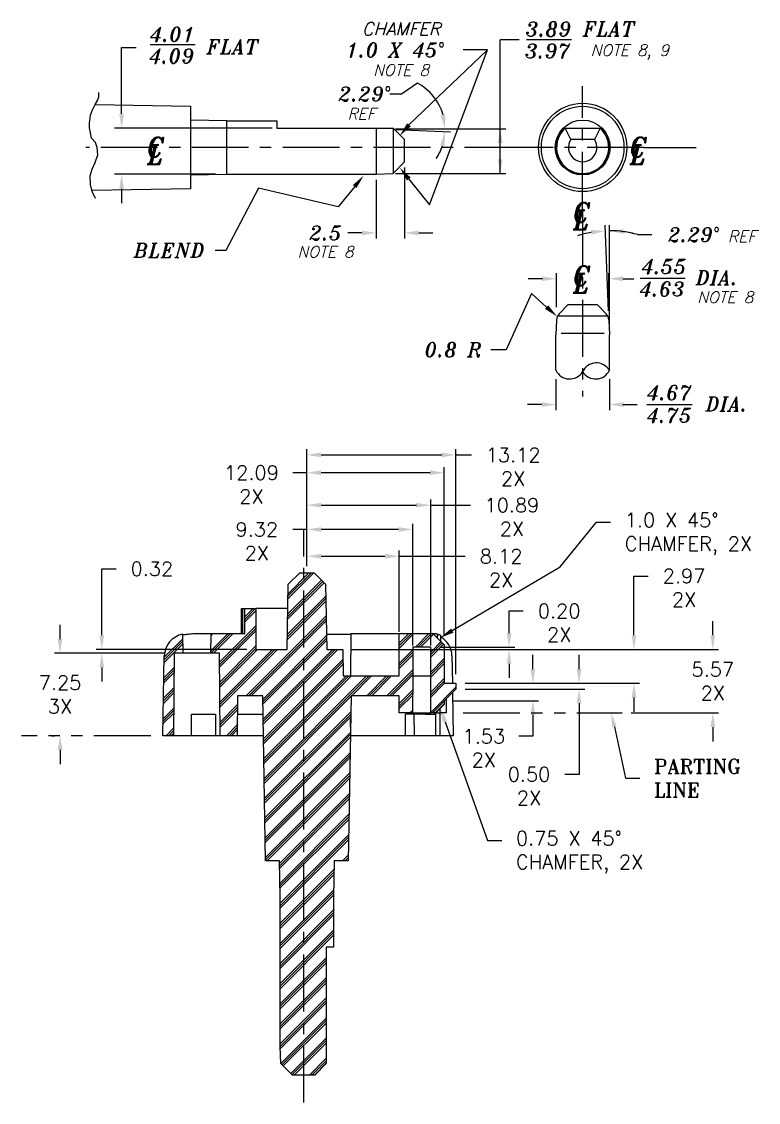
# Model space of a CAD drawing. Header units: inches. Extents: x 7 to 244, y 7 to 210.
# Drawn here: x 179.4 to 244.2, y 115.3 to 210.4 of the extents above; entities that cross this region are included whole.
import ezdxf
from ezdxf.enums import TextEntityAlignment as Align

# ---------------------------------------------------------------- set-up
doc = ezdxf.new("R2010")
doc.units = ezdxf.units.IN
doc.header["$LTSCALE"] = 4
doc.header["$MEASUREMENT"] = 0
doc.linetypes.add('CENTER', pattern=[2, 1.25, -0.25, 0.25, -0.25])
doc.linetypes.add('PHANTOM', pattern=[2.5, 1.25, -0.25, 0.25, -0.25, 0.25, -0.25])
doc.layers.get('0').update_dxf_attribs({"linetype": 'CONTINUOUS'})
doc.layers.get('DEFPOINTS').update_dxf_attribs({"linetype": 'CONTINUOUS'})
for name, color, linetype in [('AM_REFDIM', 7, 'CONTINUOUS'), ('AM_VIS', 7, 'CONTINUOUS'), ('AMV_13_HATCH', 1, 'CONTINUOUS'), ('CEN', 84, 'CENTER'), ('DIM', 2, 'CONTINUOUS'), ('OBJ', 5, 'CONTINUOUS'), ('PHANTOM', 6, 'PHANTOM')]:
    doc.layers.add(name, color=color, linetype=linetype)
doc.styles.add('ITALICT', font='italict', dxfattribs={"height": 0.133})
doc.styles.add('RFP', font='italict.shx')
doc.styles.add('ROMANS', font='ROMANS')
doc.styles.add('ROMANT', font='ROMANT')
doc.dimstyles.new('RFP-DIMS', dxfattribs={"dimscale": 0.5, "dimtxt": 2.5, "dimasz": 2.5, "dimexe": 1, "dimexo": 1.6, "dimgap": 2.5, "dimtad": 0, "dimtih": 1, "dimtoh": 1, "dimzin": 0, "dimdsep": 46, "dimtxsty": 'RFP', "dimcen": 0.8, "dimadec": 0, "dimazin": 0, "dimtfac": 1, "dimtdec": 4, "dimtofl": 0, "dimtmove": 0, "dimatfit": 3, "dimfxl": 1, "dimtolj": 1, "dimtzin": 0, "dimarcsym": 0})
doc.dimstyles.get("Standard").update_dxf_attribs({"dimscale": 0.5, "dimtxt": 2.5, "dimasz": 2.5, "dimexe": 1, "dimexo": 1.6, "dimgap": 2.5, "dimtad": 0, "dimtih": 1, "dimtoh": 1, "dimzin": 0, "dimdsep": 46, "dimtxsty": 'ROMANS', "dimcen": 0.8, "dimadec": 0, "dimazin": 0, "dimtfac": 1, "dimtdec": 4, "dimtofl": 0, "dimtmove": 0, "dimatfit": 3, "dimfxl": 1, "dimtolj": 1, "dimtzin": 0, "dimarcsym": 0})
pattern_1 = [(225, (204.4696, 147.5872), (0.883883, -0.883883), []), (225, (204.5801, 147.4767), (0.883883, -0.883883), []), (225, (204.6906, 147.3662), (0.883883, -0.883883), [])]

# ---------------------------------------------------------------- blocks, each defined once
blk = doc.blocks.new('*D7')
at = {"color": 0, "linetype": 'ByBlock'}
for p, q in [((233.249, 156.41), (233.249, 161.625)), ((233.249, 161.625), (234.499, 161.625)), ((208.422, 155.16), (233.749, 155.16)), ((218.387, 152.19), (233.749, 152.19)), ((233.249, 150.94), (233.249, 149.69))]:
    blk.add_line(p, q, dxfattribs=at)
for points in [[(233.041, 156.41), (233.458, 156.41), (233.249, 155.16)], [(233.041, 150.94), (233.458, 150.94), (233.249, 152.19)]]:
    blk.add_solid(points, dxfattribs=at)
at = {"layer": 'DEFPOINTS', "color": 0, "linetype": 'ByBlock'}
for p in [(207.622, 155.16), (233.249, 155.16), (217.587, 152.19)]:
    blk.add_point(p, dxfattribs=at)
at = {"color": 0, "linetype": 'ByBlock', "insert": (237.654, 161.625), "char_height": 1.25, "attachment_point": 5, "style": 'ROMANS'}
blk.add_mtext('\\A1;\\P2.97\\P2X', dxfattribs=at)
blk = doc.blocks.new('*D8')
at = {"color": 0, "linetype": 'ByBlock'}
for p, q in [((204.47, 163.665), (204.47, 168.353)), ((215.361, 155.515), (215.361, 168.353)), ((205.72, 167.853), (214.111, 167.853)), ((215.361, 167.853), (218.88, 167.853))]:
    blk.add_line(p, q, dxfattribs=at)
for points in [[(205.72, 168.062), (205.72, 167.645), (204.47, 167.853)], [(214.111, 168.062), (214.111, 167.645), (215.361, 167.853)]]:
    blk.add_solid(points, dxfattribs=at)
at = {"layer": 'DEFPOINTS', "color": 0, "linetype": 'ByBlock'}
for p in [(215.361, 167.853), (204.47, 162.865), (215.361, 154.715)]:
    blk.add_point(p, dxfattribs=at)
at = {"color": 0, "linetype": 'ByBlock', "insert": (222.511, 167.853), "char_height": 1.25, "attachment_point": 5, "style": 'ROMANS'}
blk.add_mtext('\\A1;\\P10.89\\P2X', dxfattribs=at)
blk = doc.blocks.new('*D9')
at = {"color": 0, "linetype": 'ByBlock'}
for p, q in [((204.47, 165.586), (204.47, 171.204)), ((216.561, 156.363), (216.561, 171.204)), ((204.47, 170.704), (203.22, 170.704)), ((215.311, 170.704), (205.72, 170.704))]:
    blk.add_line(p, q, dxfattribs=at)
for points in [[(205.72, 170.912), (205.72, 170.496), (204.47, 170.704)], [(215.311, 170.912), (215.311, 170.496), (216.561, 170.704)]]:
    blk.add_solid(points, dxfattribs=at)
at = {"layer": 'DEFPOINTS', "color": 0, "linetype": 'ByBlock'}
for p in [(216.561, 170.704), (204.47, 164.786), (216.561, 155.563)]:
    blk.add_point(p, dxfattribs=at)
at = {"color": 0, "linetype": 'ByBlock', "insert": (199.589, 170.704), "char_height": 1.25, "attachment_point": 5, "style": 'ROMANS'}
blk.add_mtext('\\A1;\\P12.09\\P2X', dxfattribs=at)
blk = doc.blocks.new('*D10')
at = {"color": 0, "linetype": 'ByBlock'}
for p, q in [((204.47, 165.715), (203.22, 165.715)), ((204.47, 164.224), (204.47, 166.215)), ((212.54, 165.715), (205.72, 165.715)), ((213.79, 155.515), (213.79, 166.215))]:
    blk.add_line(p, q, dxfattribs=at)
for points in [[(205.72, 165.923), (205.72, 165.507), (204.47, 165.715)], [(212.54, 165.923), (212.54, 165.507), (213.79, 165.715)]]:
    blk.add_solid(points, dxfattribs=at)
at = {"layer": 'DEFPOINTS', "color": 0, "linetype": 'ByBlock'}
for p in [(213.79, 165.715), (204.47, 163.424), (213.79, 154.715)]:
    blk.add_point(p, dxfattribs=at)
at = {"color": 0, "linetype": 'ByBlock', "insert": (200.065, 165.715), "char_height": 1.25, "attachment_point": 5, "style": 'ROMANS'}
blk.add_mtext('\\A1;\\P9.32\\P2X', dxfattribs=at)
blk = doc.blocks.new('*D11')
at = {"color": 0, "linetype": 'ByBlock'}
for p, q in [((204.47, 167.189), (204.47, 172.772)), ((205.72, 172.272), (216.337, 172.272)), ((217.587, 152.99), (217.587, 172.772)), ((217.587, 172.272), (218.956, 172.272))]:
    blk.add_line(p, q, dxfattribs=at)
for points in [[(205.72, 172.48), (205.72, 172.064), (204.47, 172.272)], [(216.337, 172.48), (216.337, 172.064), (217.587, 172.272)]]:
    blk.add_solid(points, dxfattribs=at)
at = {"layer": 'DEFPOINTS', "color": 0, "linetype": 'ByBlock'}
for p in [(217.587, 172.272), (204.47, 166.389), (217.587, 152.19)]:
    blk.add_point(p, dxfattribs=at)
at = {"color": 0, "linetype": 'ByBlock', "insert": (222.617, 172.272), "char_height": 1.25, "attachment_point": 5, "style": 'ROMANS'}
blk.add_mtext('\\A1;\\P13.12\\P2X', dxfattribs=at)
blk = doc.blocks.new('*D12')
at = {"color": 0, "linetype": 'ByBlock'}
for p, q in [((204.47, 162.502), (204.47, 163.863)), ((212.59, 156.715), (212.59, 163.863)), ((205.72, 163.363), (211.34, 163.363)), ((212.59, 163.363), (218.406, 163.363))]:
    blk.add_line(p, q, dxfattribs=at)
for points in [[(205.72, 163.571), (205.72, 163.155), (204.47, 163.363)], [(211.34, 163.571), (211.34, 163.155), (212.59, 163.363)]]:
    blk.add_solid(points, dxfattribs=at)
at = {"layer": 'DEFPOINTS', "color": 0, "linetype": 'ByBlock'}
for p in [(212.59, 163.363), (204.47, 161.702), (212.59, 155.915)]:
    blk.add_point(p, dxfattribs=at)
at = {"color": 0, "linetype": 'ByBlock', "insert": (221.561, 163.363), "char_height": 1.25, "attachment_point": 5, "style": 'ROMANS'}
blk.add_mtext('\\A1;\\P8.12\\P2X', dxfattribs=at)
blk = doc.blocks.new('*D13')
at = {"color": 0, "linetype": 'ByBlock'}
for p, q in [((222.263, 156.613), (222.263, 158.551)), ((222.263, 158.551), (223.513, 158.551)), ((208.422, 155.16), (222.763, 155.16)), ((216.161, 155.363), (222.763, 155.363)), ((222.263, 153.91), (222.263, 152.66))]:
    blk.add_line(p, q, dxfattribs=at)
for points in [[(222.054, 156.613), (222.471, 156.613), (222.263, 155.363)], [(222.054, 153.91), (222.471, 153.91), (222.263, 155.16)]]:
    blk.add_solid(points, dxfattribs=at)
at = {"layer": 'DEFPOINTS', "color": 0, "linetype": 'ByBlock'}
for p in [(207.622, 155.16), (215.361, 155.363), (222.263, 155.363)]:
    blk.add_point(p, dxfattribs=at)
at = {"color": 0, "linetype": 'ByBlock', "insert": (226.668, 158.551), "char_height": 1.25, "attachment_point": 5, "style": 'ROMANS'}
blk.add_mtext('\\A1;\\P0.20\\P2X', dxfattribs=at)
blk = doc.blocks.new('*D14')
at = {"color": 0, "linetype": 'ByBlock'}
for p, q in [((228.419, 153.44), (228.419, 154.69)), ((218.387, 152.19), (228.919, 152.19)), ((218.387, 151.69), (228.919, 151.69)), ((228.419, 150.44), (228.419, 144.185)), ((228.419, 144.185), (227.169, 144.185))]:
    blk.add_line(p, q, dxfattribs=at)
for points in [[(228.21, 153.44), (228.627, 153.44), (228.419, 152.19)], [(228.21, 150.44), (228.627, 150.44), (228.419, 151.69)]]:
    blk.add_solid(points, dxfattribs=at)
at = {"layer": 'DEFPOINTS', "color": 0, "linetype": 'ByBlock'}
for p in [(217.587, 152.19), (217.587, 151.69), (228.419, 151.69)]:
    blk.add_point(p, dxfattribs=at)
at = {"color": 0, "linetype": 'ByBlock', "insert": (224.014, 144.185), "char_height": 1.25, "attachment_point": 5, "style": 'ROMANS'}
blk.add_mtext('\\A1;\\P0.50\\P2X', dxfattribs=at)
blk = doc.blocks.new('*D15')
at = {"color": 0, "linetype": 'ByBlock'}
for p, q in [((224.354, 153.44), (224.354, 154.69)), ((218.387, 152.19), (224.854, 152.19)), ((217.361, 150.664), (224.854, 150.664)), ((224.354, 149.414), (224.354, 147.536)), ((224.354, 147.536), (223.104, 147.536))]:
    blk.add_line(p, q, dxfattribs=at)
for points in [[(224.146, 153.44), (224.563, 153.44), (224.354, 152.19)], [(224.146, 149.414), (224.563, 149.414), (224.354, 150.664)]]:
    blk.add_solid(points, dxfattribs=at)
at = {"layer": 'DEFPOINTS', "color": 0, "linetype": 'ByBlock'}
for p in [(217.587, 152.19), (216.561, 150.664), (224.354, 150.664)]:
    blk.add_point(p, dxfattribs=at)
at = {"color": 0, "linetype": 'ByBlock', "insert": (220.039, 147.536), "char_height": 1.25, "attachment_point": 5, "style": 'ROMANS'}
blk.add_mtext('\\A1;\\P1.53\\P2X', dxfattribs=at)
blk = doc.blocks.new('*D54')
at = {"layer": 'AM_REFDIM', "color": 0, "lineweight": -2}
for p, q in [((186.428, 156.41), (186.428, 162.256)), ((186.428, 162.256), (187.678, 162.256)), ((199.181, 155.16), (185.928, 155.16)), ((192.001, 154.837), (185.928, 154.837)), ((186.428, 153.587), (186.428, 152.337))]:
    blk.add_line(p, q, dxfattribs=at)
at = {"layer": 'AM_REFDIM', "color": 0}
for points in [[(186.219, 156.41), (186.636, 156.41), (186.428, 155.16)], [(186.219, 153.587), (186.636, 153.587), (186.428, 154.837)]]:
    blk.add_solid(points, dxfattribs=at)
at = {"layer": 'DEFPOINTS', "color": 0}
for p in [(199.981, 155.16), (186.428, 154.837), (192.801, 154.837)]:
    blk.add_point(p, dxfattribs=at)
at = {"layer": 'AM_REFDIM', "color": 0, "insert": (190.832, 162.256), "char_height": 1.25, "attachment_point": 5, "style": 'ROMANS'}
blk.add_mtext('\\A1;0.32', dxfattribs=at)
blk = doc.blocks.new('*D66')
at = {"layer": 'DEFPOINTS', "color": 0}
for p in [(207.622, 155.16), (232.215, 149.587), (240.186, 149.587)]:
    blk.add_point(p, dxfattribs=at)
at = {"layer": 'DIM', "color": 0, "lineweight": -2}
for p, q in [((240.186, 156.41), (240.186, 157.66)), ((208.422, 155.16), (240.686, 155.16)), ((233.015, 149.587), (240.686, 149.587)), ((240.186, 148.337), (240.186, 147.087))]:
    blk.add_line(p, q, dxfattribs=at)
at = {"layer": 'DIM', "color": 0}
for points in [[(239.978, 156.41), (240.394, 156.41), (240.186, 155.16)], [(239.978, 148.337), (240.394, 148.337), (240.186, 149.587)]]:
    blk.add_solid(points, dxfattribs=at)
at = {"layer": 'DIM', "color": 0, "insert": (240.186, 152.373), "char_height": 1.25, "attachment_point": 5, "style": 'ROMANS'}
blk.add_mtext('\\A1;5.57\\P2X', dxfattribs=at)
blk = doc.blocks.new('*D67')
at = {"layer": 'DEFPOINTS', "color": 0}
for p in [(192.801, 154.837), (182.752, 147.587), (182.836, 147.587)]:
    blk.add_point(p, dxfattribs=at)
at = {"layer": 'DIM', "color": 0, "lineweight": -2}
for p, q in [((182.752, 156.087), (182.752, 157.337)), ((192.001, 154.837), (182.252, 154.837)), ((182.036, 147.587), (182.252, 147.587)), ((182.752, 146.337), (182.752, 145.087))]:
    blk.add_line(p, q, dxfattribs=at)
at = {"layer": 'DIM', "color": 0}
for points in [[(182.544, 156.087), (182.96, 156.087), (182.752, 154.837)], [(182.544, 146.337), (182.96, 146.337), (182.752, 147.587)]]:
    blk.add_solid(points, dxfattribs=at)
at = {"layer": 'DIM', "color": 0, "insert": (182.752, 151.212), "char_height": 1.25, "attachment_point": 5, "style": 'ROMANS'}
blk.add_mtext('\\A1;7.25\\P3X', dxfattribs=at)
blk = doc.blocks.new('*D68')
at = {"layer": 'DEFPOINTS', "color": 0}
for p in [(230.845, 191.979), (231.036, 184.138), (231.089, 182.83), (231.089, 182.83), (231.089, 179.721)]:
    blk.add_point(p, dxfattribs=at)
at = {"layer": 'DIM', "color": 0, "lineweight": -2}
for p, q in [((231.005, 184.937), (230.703, 192.474)), ((231.089, 183.63), (231.089, 192.482)), ((233.565, 191.641), (234.815, 191.641))]:
    blk.add_line(p, q, dxfattribs=at)
for start, end in [(74.29998, 90), (100.12157, 107.95313), (74.33687, 82.16843)]:
    blk.add_arc((231.089, 182.83), 9.152, start, end, dxfattribs=at)
at = {"layer": 'DIM', "color": 0}
for points in [[(229.458, 192.047), (229.503, 191.632), (230.723, 191.975)], [(232.322, 191.689), (232.35, 192.104), (231.089, 191.982)]]:
    blk.add_solid(points, dxfattribs=at)
at = {"layer": 'DIM', "color": 0, "insert": (238.536, 191.641), "char_height": 1.25, "attachment_point": 5, "style": 'RFP'}
blk.add_mtext('\\A1;2.29°', dxfattribs=at)
blk = doc.blocks.new('CLL')
at = {"layer": 'DIM', "style": 'ITALICT'}
for s, p in [('L', (-0.0022, -0.0482)), ('C', (-0.0022, 0.0027))]:
    blk.add_text(s, height=0.133, dxfattribs=at).set_placement(p, align=Align.MIDDLE)

msp = doc.modelspace()

# ---------------------------------------------------------------- hatches: boundary and pattern name
at = {"layer": 'AMV_13_HATCH'}
h = msp.add_hatch(dxfattribs=at)
h.set_pattern_fill('PLAST', color=256, scale=5, angle=225, style=0)
h.set_pattern_definition(pattern_1)
h.paths.add_polyline_path([(202.725, 155.16), (199.981, 155.16), (199.981, 151.087), (200.587, 151.087), (200.841, 136.587), (202.059, 136.587), (202.115, 133.39), (202.115, 120.255), (202.175, 118.754), (203.215, 117.755), (205.165, 117.755), (206.165, 118.755), (206.165, 129.005), (206.825, 129.005), (206.825, 133.39), (206.88, 136.587), (208.099, 136.587), (208.352, 151.087), (212.59, 151.087), (212.603, 149.587), (213.777, 149.587), (213.806, 152.837), (213.79, 152.837), (213.79, 155.363), (215.361, 155.363), (215.361, 149.587), (215.811, 149.587), (216.561, 150.337), (216.561, 150.664), (217.587, 151.69), (217.587, 152.19), (216.561, 152.19), (216.561, 155.563), (215.561, 156.563), (212.59, 156.563), (212.59, 152.837), (207.663, 152.837), (207.622, 155.16), (206.215, 155.16), (206.114, 160.91), (205.097, 161.91), (203.842, 161.91), (202.825, 160.91)], flags=0)
h = msp.add_hatch(dxfattribs=at)
h.set_pattern_fill('PLAST', color=256, scale=5, angle=225, style=0)
h.set_pattern_definition(pattern_1)
h.paths.add_polyline_path([(199.981, 158.76), (199.008, 158.76), (199.008, 156.563), (196.038, 156.563), (196.023, 154.837), (196.774, 154.837), (196.838, 147.587), (198.338, 147.587), (198.368, 151.087), (199.981, 151.087)], flags=0)
h = msp.add_hatch(dxfattribs=at)
h.set_pattern_fill('PLAST', color=256, scale=5, angle=225, style=0)
h.set_pattern_definition(pattern_1)
h.paths.add_polyline_path([(193.538, 156.508), (193.464, 156.49), (193.39, 156.469), (193.319, 156.446), (193.25, 156.422), (193.184, 156.396), (193.117, 156.367), (193.05, 156.336), (192.983, 156.301), (192.916, 156.264), (192.85, 156.223), (192.786, 156.181), (192.723, 156.136), (192.663, 156.09), (192.605, 156.042), (192.551, 155.993), (192.499, 155.944), (192.449, 155.892), (192.399, 155.836), (192.35, 155.778), (192.303, 155.718), (192.258, 155.655), (192.216, 155.591), (192.176, 155.525), (192.14, 155.459), (192.106, 155.393), (192.076, 155.327), (192.049, 155.261), (192.023, 155.192), (192, 155.12), (191.979, 155.047), (191.961, 154.972), (191.946, 154.896), (191.934, 154.821), (191.926, 154.745), (191.92, 154.671), (191.917, 154.598), (191.914, 154.404), (191.91, 154.21), (191.906, 154.016), (191.903, 153.822), (191.899, 153.628), (191.896, 153.434), (191.892, 153.24), (191.889, 153.046), (191.885, 152.852), (191.882, 152.657), (191.878, 152.463), (191.874, 152.269), (191.871, 152.074), (191.867, 151.88), (191.864, 151.685), (191.86, 151.491), (191.857, 151.296), (191.853, 151.101), (191.849, 150.907), (191.846, 150.712), (191.842, 150.517), (191.839, 150.322), (191.835, 150.127), (191.832, 149.932), (191.828, 149.737), (191.824, 149.542), (191.821, 149.346), (191.817, 149.151), (191.814, 148.956), (191.81, 148.761), (191.807, 148.565), (191.803, 148.37), (191.799, 148.174), (191.796, 147.979), (191.792, 147.783), (191.789, 147.587), (192.738, 147.587), (192.801, 154.837), (193.553, 154.837)], flags=0)

# ---------------------------------------------------------------- linework, layer by layer
at = {"layer": 'AM_VIS'}
for p, q in [((202.825, 160.91), (203.842, 161.91)), ((203.842, 161.91), (205.097, 161.91)), ((205.097, 161.91), (206.114, 160.91)), ((202.725, 155.16), (202.825, 160.91)), ((206.114, 160.91), (206.215, 155.16)), ((198.718, 158.76), (198.824, 158.76)), ((198.718, 156.563), (198.718, 158.76)), ((198.824, 158.76), (199.008, 158.76)), ((198.824, 156.563), (198.824, 158.76)), ((199.008, 158.76), (199.981, 158.76)), ((199.008, 156.563), (199.008, 158.76)), ((199.981, 158.76), (199.981, 155.16)), ((202.787, 158.76), (199.981, 158.76)), ((193.538, 156.508), (193.553, 154.837)), ((194.599, 156.563), (196.038, 156.563)), ((196.023, 154.837), (196.038, 156.563)), ((196.038, 156.563), (199.008, 156.563)), ((206.191, 156.508), (208.329, 156.508)), ((208.33, 156.563), (208.297, 152.837)), ((208.33, 156.563), (212.59, 156.563)), ((212.59, 156.563), (215.561, 156.563)), ((212.59, 152.837), (212.59, 156.563)), ((215.561, 156.563), (216.561, 155.563)), ((215.962, 156.162), (215.967, 156.508)), ((215.967, 156.508), (215.98, 156.508)), ((215.973, 156.151), (215.98, 156.508)), ((216.237, 156.429), (216.232, 155.892)), ((199.981, 155.16), (202.725, 155.16)), ((206.215, 155.16), (207.622, 155.16)), ((207.622, 155.16), (207.663, 152.837)), ((213.79, 155.363), (213.79, 152.837)), ((215.361, 155.363), (213.79, 155.363)), ((215.361, 149.587), (215.361, 155.363)), ((216.561, 155.563), (216.561, 152.19)), ((191.789, 147.587), (191.917, 154.598)), ((192.801, 154.837), (192.738, 147.587)), ((193.553, 154.837), (192.801, 154.837)), ((196.023, 154.837), (193.553, 154.837)), ((196.774, 154.837), (196.023, 154.837)), ((196.838, 147.587), (196.774, 154.837)), ((217.236, 154.598), (217.274, 152.19)), ((207.663, 152.837), (212.59, 152.837)), ((213.806, 152.837), (213.777, 149.587)), ((213.79, 152.837), (213.806, 152.837)), ((213.806, 152.837), (215.361, 152.837)), ((216.561, 152.19), (217.587, 152.19)), ((217.587, 152.19), (217.587, 151.69)), ((198.368, 151.087), (198.338, 147.587)), ((199.981, 151.087), (198.368, 151.087)), ((200.587, 151.087), (199.981, 151.087)), ((200.841, 136.587), (200.587, 151.087)), ((208.352, 151.087), (208.099, 136.587)), ((212.59, 151.087), (208.352, 151.087)), ((212.603, 149.587), (212.59, 151.087)), ((217.587, 151.69), (216.561, 150.664)), ((217.286, 151.39), (217.346, 147.587)), ((216.561, 150.337), (215.811, 149.587)), ((216.561, 150.664), (216.561, 150.337)), ((216.739, 150.842), (216.739, 149.587)), ((194.311, 147.587), (194.327, 149.487)), ((194.327, 149.487), (196.417, 149.487)), ((196.417, 149.487), (196.427, 147.587)), ((198.354, 149.487), (200.615, 149.487)), ((213.777, 149.587), (212.603, 149.587)), ((213.152, 147.587), (213.159, 149.487)), ((214.881, 149.487), (213.159, 149.487)), ((213.777, 149.587), (215.361, 149.587)), ((213.886, 149.487), (213.904, 147.587)), ((214.88, 149.587), (214.881, 149.487)), ((214.881, 149.487), (215.761, 149.487)), ((215.811, 149.587), (215.361, 149.587)), ((215.761, 149.487), (215.759, 149.587)), ((215.775, 149.487), (215.761, 149.487)), ((215.775, 149.487), (215.791, 147.587)), ((215.811, 149.587), (216.177, 149.587)), ((216.177, 149.587), (216.16, 147.587)), ((216.18, 149.957), (216.177, 149.587)), ((216.739, 149.587), (216.177, 149.587)), ((208.33, 147.587), (208.317, 149.08)), ((192.738, 147.587), (191.789, 147.587)), ((194.311, 147.587), (192.738, 147.587)), ((196.427, 147.587), (194.311, 147.587)), ((196.838, 147.587), (196.427, 147.587)), ((198.338, 147.587), (196.838, 147.587)), ((200.649, 147.587), (198.338, 147.587)), ((208.33, 147.587), (208.291, 147.587)), ((213.152, 147.587), (208.33, 147.587)), ((213.904, 147.587), (213.152, 147.587)), ((215.791, 147.587), (213.904, 147.587)), ((216.16, 147.587), (215.791, 147.587)), ((217.346, 147.587), (216.16, 147.587)), ((202.059, 136.587), (200.841, 136.587)), ((202.115, 133.39), (202.059, 136.587)), ((206.88, 136.587), (206.825, 133.39)), ((208.099, 136.587), (206.88, 136.587)), ((202.115, 120.255), (202.115, 133.39)), ((206.825, 133.39), (206.825, 129.005)), ((206.165, 129.005), (206.165, 118.755)), ((206.825, 129.005), (206.165, 129.005)), ((202.175, 118.754), (202.115, 120.255)), ((203.215, 117.755), (202.175, 118.754)), ((206.165, 118.755), (205.165, 117.755)), ((205.165, 117.755), (203.215, 117.755))]:
    msp.add_line(p, q, dxfattribs=at)
for centre, radius, start, end in [((193.939, 154.525), 2.023, 101.4221, 177.93289), ((215.494, 154.49), 2.073, 76.80166, 88.11655), ((215.255, 154.556), 1.981, 1.20227, 60.33633)]:
    msp.add_arc(centre, radius, start, end, dxfattribs=at)
msp.add_open_spline([(193.538, 156.508), (193.538, 156.502), (193.544, 156.497), (193.582, 156.485), (193.638, 156.483), (193.806, 156.495), (193.917, 156.509), (194.125, 156.533), (194.208, 156.542), (194.394, 156.557), (194.495, 156.563), (194.599, 156.563)], degree=3, knots=[8.214517, 8.214517, 8.214517, 8.214517, 8.422929, 8.422929, 8.898464, 8.898464, 9.385438, 9.385438, 9.675142, 9.675142, 9.991078, 9.991078, 9.991078, 9.991078], dxfattribs=at)
msp.add_open_spline([(215.98, 156.508), (216.069, 156.487), (216.156, 156.46), (216.237, 156.429)], degree=3, dxfattribs=at)
at = {"layer": 'CEN'}
for p, q in [((228.734, 193.907), (228.734, 204.696)), ((223.34, 199.302), (185.033, 199.302)), ((234.128, 199.302), (223.34, 199.302)), ((234.128, 199.302), (238.729, 199.302)), ((228.734, 193.907), (228.734, 177.411))]:
    msp.add_line(p, q, dxfattribs=at)
at = {"layer": 'CEN', "linetype": 'CENTER'}
msp.add_line((204.19, 115.348), (204.19, 165.715), dxfattribs=at)
at = {"layer": 'DIM'}
for p, q in [((188.171, 208.096), (189.441, 208.096)), ((188.171, 202.269), (188.171, 208.096)), ((194.63, 208.323), (190.667, 208.323)), ((223.138, 208.778), (221.487, 208.778)), ((221.487, 197.004), (221.487, 208.751)), ((227.741, 208.778), (223.778, 208.778)), ((213.453, 201.294), (220.366, 207.875)), ((215.265, 194.261), (220.366, 207.875)), ((220.366, 207.875), (218.227, 207.875)), ((214.215, 204.955), (212.792, 204.002)), ((212.792, 204.002), (211.768, 204.002)), ((201.418, 200.999), (187.536, 200.999)), ((212.269, 200.939), (221.987, 200.939)), ((217.115, 200.658), (212.269, 200.852)), ((196.435, 196.944), (187.536, 196.944)), ((212.269, 197.004), (221.987, 197.004)), ((213.064, 197.53), (213.064, 191.289)), ((208.676, 195.863), (207.235, 194.097)), ((210.564, 196.446), (210.564, 191.289)), ((213.442, 196.527), (215.265, 194.261)), ((188.171, 195.674), (188.171, 194.404)), ((200.212, 195.714), (197.346, 190.251)), ((207.235, 194.097), (200.212, 195.714)), ((209.314, 191.789), (208.064, 191.789)), ((214.314, 191.789), (215.564, 191.789)), ((197.346, 190.251), (196.391, 190.251)), ((226.439, 185.258), (226.439, 188.26)), ((231.029, 185.258), (231.029, 188.26)), ((225.189, 187.76), (223.939, 187.76)), ((232.279, 187.76), (233.233, 187.76)), ((237.763, 187.777), (233.78, 187.777)), ((224.23, 186.451), (222.009, 181.518)), ((225.562, 185.265), (224.23, 186.451)), ((222.009, 181.518), (220.654, 181.518)), ((226.379, 178.921), (226.379, 176.199)), ((231.089, 178.921), (231.089, 176.199)), ((225.129, 176.699), (223.879, 176.699)), ((232.279, 176.699), (233.529, 176.699)), ((238.366, 176.682), (234.388, 176.682)), ((226.767, 162.422), (229.944, 166.356)), ((229.944, 166.356), (231.194, 166.356)), ((217.263, 156.822), (226.767, 162.422)), ((216.633, 148.811), (220.367, 138.38)), ((231.523, 148.366), (232.514, 143.855)), ((232.514, 143.855), (233.764, 143.855)), ((220.367, 138.38), (221.617, 138.38))]:
    msp.add_line(p, q, dxfattribs=at)
for centre, start, end in [((212.064, 200.939), 15.77157, 61.82704), ((212.064, 200.867), 326.09167, 341.86323)]:
    msp.add_arc(centre, 4.555, start, end, dxfattribs=at)
for points in [[(187.96, 202.269), (188.383, 202.269), (188.171, 200.999)], [(216.242, 202.149), (216.654, 202.206), (216.619, 200.939)], [(213.291, 201.43), (213.615, 201.158), (212.637, 200.321)], [(216.598, 199.412), (216.188, 199.486), (216.616, 200.679)], [(221.279, 199.689), (221.695, 199.689), (221.487, 200.939)], [(221.279, 198.254), (221.695, 198.254), (221.487, 197.004)], [(187.96, 195.674), (188.383, 195.674), (188.171, 196.944)], [(208.838, 195.732), (208.515, 195.995), (209.466, 196.832)], [(213.607, 196.659), (213.277, 196.394), (212.646, 197.516)], [(209.314, 191.581), (209.314, 191.997), (210.564, 191.789)], [(214.314, 191.581), (214.314, 191.997), (213.064, 191.789)], [(225.189, 187.551), (225.189, 187.968), (226.439, 187.76)], [(232.279, 187.551), (232.279, 187.968), (231.029, 187.76)], [(225.423, 185.109), (225.7, 185.421), (226.496, 184.434)], [(225.129, 176.491), (225.129, 176.908), (226.379, 176.699)], [(232.339, 176.491), (232.339, 176.908), (231.089, 176.699)], [(217.369, 156.643), (217.157, 157.002), (216.186, 156.188)], [(216.437, 148.74), (216.829, 148.881), (216.211, 149.987)], [(231.32, 148.322), (231.727, 148.411), (231.255, 149.587)]]:
    msp.add_solid(points, dxfattribs=at)
at = {"layer": 'OBJ'}
for p, q in [((185.83, 203.077), (194.232, 202.931)), ((194.232, 202.931), (194.232, 195.672)), ((197.429, 201.657), (194.232, 201.712)), ((197.429, 201.657), (201.814, 201.657)), ((197.429, 196.947), (197.429, 201.657)), ((201.814, 201.657), (201.814, 200.997)), ((201.814, 200.997), (210.564, 200.997)), ((210.564, 200.997), (212.064, 200.997)), ((210.564, 200.997), (210.564, 196.947)), ((212.064, 200.997), (212.065, 197.007)), ((213.064, 199.997), (212.064, 200.997)), ((227.099, 200.997), (230.369, 200.997)), ((227.689, 199.997), (227.186, 200.996)), ((230.282, 200.996), (229.779, 199.997)), ((213.064, 198.046), (213.064, 199.997)), ((229.779, 199.997), (227.689, 199.997)), ((212.065, 197.007), (213.064, 198.046)), ((194.232, 196.891), (197.429, 196.947)), ((197.429, 196.947), (210.564, 196.947)), ((210.564, 196.947), (212.065, 197.007)), ((194.232, 195.672), (185.567, 195.521)), ((226.665, 184.685), (227.439, 185.458)), ((230.029, 185.458), (227.439, 185.458)), ((230.029, 185.458), (230.802, 184.685)), ((230.961, 184.458), (226.506, 184.458)), ((226.431, 184.138), (226.379, 182.83)), ((231.036, 184.138), (231.089, 182.83)), ((226.379, 179.721), (226.379, 182.83)), ((230.618, 182.958), (226.85, 182.958)), ((231.089, 179.721), (231.089, 182.83))]:
    msp.add_line(p, q, dxfattribs=at)
msp.add_lwpolyline([(185.883, 194.802), (185.588, 195.439), (185.431, 196.034), (185.392, 196.798), (185.588, 197.393), (185.844, 197.987), (186.079, 198.646), (186.02, 199.304), (185.863, 199.729), (185.529, 200.132), (185.333, 201.024), (185.353, 201.427), (185.431, 202.149), (185.608, 202.616), (185.863, 203.147), (186.06, 203.423), (186.158, 203.742), (186.158, 204.124)], dxfattribs=at)
for radius in [3.882, 3.629, 2.411]:
    msp.add_circle((228.734, 199.302), radius, dxfattribs=at)
for centre, radius, start, end in [((228.734, 199.302), 2.355, 133.96655, 46.03345), ((228.734, 199.302), 2.295, 132.39049, 47.60951), ((228.734, 199.302), 1.255, 146.37375, 33.62625), ((227.231, 184.119), 0.8, 135, 178.62517), ((230.237, 184.119), 0.8, 1.37483, 45), ((227.593, 180.288), 1.34, 205.02897, 328.36874), ((229.948, 179.018), 1.34, 31.63126, 154.97103), ((229.875, 180.288), 1.34, 211.63126, 334.97103)]:
    msp.add_arc(centre, radius, start, end, dxfattribs=at)
at = {"layer": 'PHANTOM'}
for p, q in [((218.212, 149.587), (232.215, 149.587)), ((190.727, 147.587), (179.37, 147.587))]:
    msp.add_line(p, q, dxfattribs=at)

# ---------------------------------------------------------------- block references
at = {"layer": 'DIM', "xscale": 12.7, "yscale": 12.7, "zscale": 12.7}
for p in [(191.178, 199.302), (233.637, 199.302), (228.651, 193.558), (228.651, 187.976)]:
    msp.add_blockref('CLL', p, dxfattribs=at)

# ---------------------------------------------------------------- texts
at = {"layer": 'DIM', "style": 'RFP'}
for s, height, p in [('CHAMFER', 1.125, (212.76, 209.164)), ('3.89', 1.27, (225.728, 209.071)), ('4.01', 1.27, (192.617, 208.615)), ('NOTE 8, 9', 1, (232.889, 207.354)), ('NOTE 8', 1, (212.76, 205.602)), ('REF', 1, (209.278, 201.765)), ('REF', 1, (242.76, 190.989)), ('4.55', 1.27, (235.873, 188.199)), ('NOTE 8', 1, (241.285, 185.632)), ('4.67', 1.27, (236.344, 177.103))]:
    msp.add_text(s, height=height, dxfattribs=at).set_placement(p, align=Align.CENTER)
for s, p in [('FLAT', (228.748, 209.097)), ('FLAT', (195.637, 207.529)), ('1.0 X 45%%d', (207.886, 207.24)), ('3.97', (223.652, 207.154)), ('4.09', (190.541, 206.698)), ('DIA.', (238.679, 187.212)), ('4.63', (233.697, 186.224)), ('DIA.', (239.541, 176.117)), ('4.75', (234.318, 175.11))]:
    msp.add_text(s, height=1.27, dxfattribs=at).set_placement(p)
for s, height, p in [('2.29%%D', 1.27, (209.575, 204.002)), ('2.5', 1.27, (206.109, 191.789)), ('BLEND', 1.27, (192.346, 190.251)), ('NOTE 8', 1, (206.109, 190.126)), ('0.8 R', 1.27, (217.346, 181.518))]:
    msp.add_text(s, height=height, dxfattribs=at).set_placement(p, align=Align.MIDDLE_CENTER)
at = {"layer": 'DIM', "char_height": 1.25, "attachment_point": 4}
for s, insert, style in [('\\P1.0 X 45°\\PCHAMFER, 2X', (232.444, 166.356), 'ROMANS'), ('PARTING\\PLINE', (235.014, 143.855), 'ROMANT'), ('\\P0.75 X 45°\\PCHAMFER, 2X', (222.867, 138.38), 'ROMANS')]:
    msp.add_mtext(s, dxfattribs=dict(at, insert=insert, style=style))

# ---------------------------------------------------------------- dimensions: what is measured, and where the dimension line sits
at = {"layer": 'AM_REFDIM'}
dim = msp.add_linear_dim(base=(186.428, 154.837), p1=(199.981, 155.16), p2=(192.801, 154.837), angle=90, dimstyle='Standard', override={"dimtix": 1}, dxfattribs=at)
dim.commit()
dim.dimension.update_dxf_attribs({"geometry": '*D54', "text_midpoint": (190.832, 162.256), "dimtype": 160})
at = {"layer": 'DIM'}
dim = msp.add_angular_dim_2l(base=(230.845, 191.9787), line1=((231.0888, 179.7208), (231.0888, 182.8298)), line2=((231.0365, 184.1381), (231.0888, 182.8298)), dimstyle='RFP-DIMS', override={"dimadec": 2}, dxfattribs=at)
dim.commit()
dim.dimension.update_dxf_attribs({"geometry": '*D68', "text_midpoint": (238.5356, 191.6405)})
for base, p1, p2, picture, middle in [((217.587, 172.272), (204.47, 166.389), (217.587, 152.19), '*D11', (222.617, 172.272)), ((216.561, 170.704), (204.47, 164.786), (216.561, 155.563), '*D9', (199.589, 170.704)), ((215.361, 167.853), (204.47, 162.865), (215.361, 154.715), '*D8', (222.511, 167.853)), ((213.79, 165.715), (204.47, 163.424), (213.79, 154.715), '*D10', (200.065, 165.715)), ((212.59, 163.363), (204.47, 161.702), (212.59, 155.915), '*D12', (221.561, 163.363))]:
    dim = msp.add_linear_dim(base=base, p1=p1, p2=p2, text='\\P<>\\P2X', dimstyle='Standard', dxfattribs=at)
    dim.commit()
    dim.dimension.update_dxf_attribs({"geometry": picture, "text_midpoint": middle, "dimtype": 128})
for base, p1, p2, picture, middle in [((233.249, 155.16), (217.587, 152.19), (207.622, 155.16), '*D7', (237.654, 161.625)), ((222.263, 155.363), (207.622, 155.16), (215.361, 155.363), '*D13', (226.668, 158.551)), ((224.354, 150.664), (217.587, 152.19), (216.561, 150.664), '*D15', (220.039, 147.536)), ((228.419, 151.69), (217.587, 152.19), (217.587, 151.69), '*D14', (224.014, 144.185))]:
    dim = msp.add_linear_dim(base=base, p1=p1, p2=p2, angle=90, text='\\P<>\\P2X', dimstyle='Standard', dxfattribs=at)
    dim.commit()
    dim.dimension.update_dxf_attribs({"geometry": picture, "text_midpoint": middle, "dimtype": 128})
for base, p1, p2, text, picture, middle in [((182.752, 147.587), (192.801, 154.837), (182.836, 147.587), '<>\\P3X', '*D67', (182.752, 151.212)), ((240.186, 149.587), (207.622, 155.16), (232.215, 149.587), '<>\\P2X', '*D66', (240.186, 152.373))]:
    dim = msp.add_linear_dim(base=base, p1=p1, p2=p2, angle=90, text=text, dimstyle='Standard', override={"dimgap": 2.5, "dimtix": 1}, dxfattribs=at)
    dim.commit()
    dim.dimension.update_dxf_attribs({"geometry": picture, "text_midpoint": middle})

doc.saveas('drawing.dxf')
